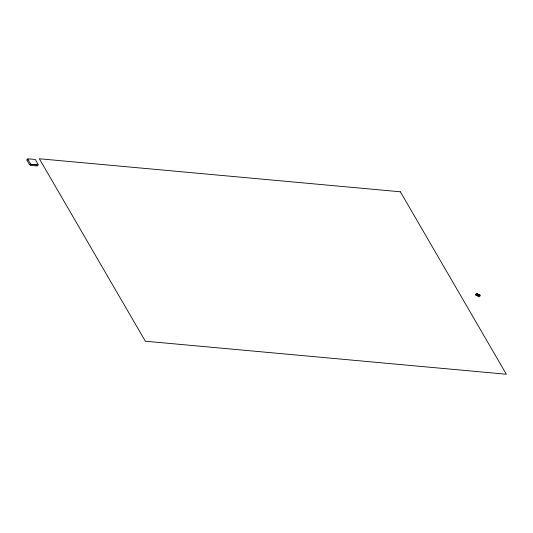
<?xml version="1.0" encoding="UTF-8"?>
<svg xmlns="http://www.w3.org/2000/svg" width="533" height="533" viewBox="0 0 533 533"><rect width="100%" height="100%" fill="white"/><g stroke="black" fill="none" stroke-linecap="round" stroke-linejoin="round"><path stroke-width="0.8" d="M28.196 159.913L26.65 159.773L29.535 164.73L31.081 164.87L27.549 158.767L35.285 159.474L38.463 164.95L30.727 164.244M476.788 294.463L478.241 294.596M476.702 294.476L477.328 295.549M400.363 191.787L39.342 158.761L145.336 341.213L506.35 374.239L400.363 191.787M36.757 164.877L29.988 164.257L30.621 165.35L37.397 165.97L36.757 164.877M477.615 293.516L476.162 293.39L478.061 296.648L479.513 296.781L477.615 293.516M479.8 294.756L475.249 294.343L475.876 295.415L480.42 295.828L479.8 294.756"/></g></svg>
